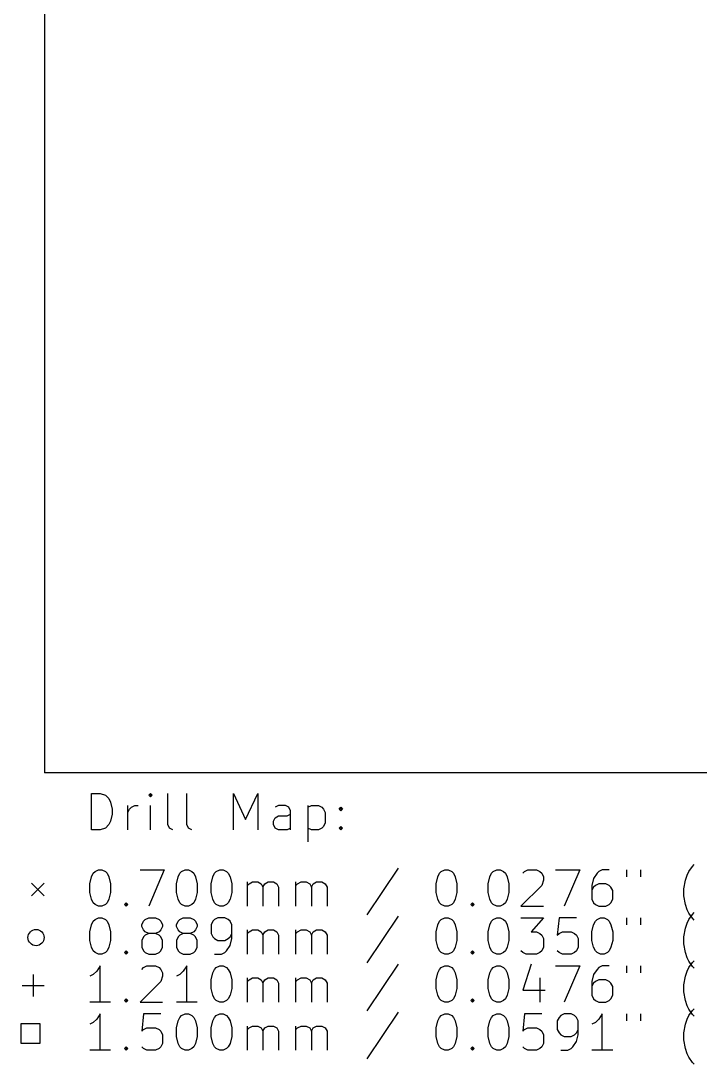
# Model space of a CAD drawing. Header units: millimetres. Extents: x 87 to 238, y -159 to -43.
# Drawn here: x 86.8 to 124.2, y -158.9 to -101.5 of the extents above; entities that cross this region are included whole.
import ezdxf

# ---------------------------------------------------------------- set-up
doc = ezdxf.new("R2010")
doc.units = ezdxf.units.MM
doc.layers.add('BLACK', color=250, linetype='CONTINUOUS')

msp = doc.modelspace()

# ---------------------------------------------------------------- linework, layer by layer
at = {"layer": 'BLACK', "linetype": 'CONTINUOUS'}
for p, q in [((88.10625, -61.9125), (88.10625, -142.875)), ((238.125, -142.875), (88.10625, -142.875)), ((90.689018, -146.014838), (90.689018, -144.014838)), ((90.689018, -144.014838), (91.165208, -144.014838)), ((91.165208, -144.014838), (91.450923, -144.110076)), ((91.450923, -144.110076), (91.641399, -144.300552)), ((91.641399, -144.300552), (91.736637, -144.491028)), ((91.736637, -144.491028), (91.831875, -144.87198)), ((93.927113, -144.014838), (93.831875, -144.110076)), ((93.831875, -144.110076), (93.927113, -144.205314)), ((94.022351, -144.110076), (93.927113, -144.014838)), ((93.927113, -144.014838), (93.927113, -144.205314)), ((93.927113, -144.205314), (94.022351, -144.110076)), ((94.879494, -145.729123), (94.879494, -144.014838)), ((95.927113, -145.729123), (95.927113, -144.014838)), ((98.498542, -146.014838), (98.498542, -144.014838)), ((98.498542, -144.014838), (99.165209, -145.443409)), ((99.165209, -145.443409), (99.831875, -144.014838)), ((99.831875, -144.014838), (99.831875, -146.014838)), ((91.831875, -144.87198), (91.831875, -145.157695)), ((92.689018, -146.014838), (92.689018, -144.681504)), ((92.689018, -145.062457), (92.784256, -144.87198)), ((92.784256, -144.87198), (92.879494, -144.776742)), ((92.879494, -144.776742), (93.06997, -144.681504)), ((93.06997, -144.681504), (93.260447, -144.681504)), ((93.927113, -146.014838), (93.927113, -144.681504)), ((100.974732, -144.681504), (100.784256, -144.776742)), ((101.355685, -144.681504), (100.974732, -144.681504)), ((101.546161, -144.776742), (101.355685, -144.681504)), ((101.641399, -144.967219), (101.546161, -144.776742)), ((101.641399, -146.014838), (101.641399, -144.967219)), ((102.59378, -144.681504), (102.59378, -146.681504)), ((102.59378, -144.776742), (102.784256, -144.681504)), ((102.784256, -144.681504), (103.165209, -144.681504)), ((103.165209, -144.681504), (103.355685, -144.776742)), ((103.355685, -144.776742), (103.450923, -144.87198)), ((103.450923, -144.87198), (103.546161, -145.062457)), ((103.546161, -145.062457), (103.546161, -145.633885)), ((104.308066, -144.87198), (104.403304, -144.776742)), ((104.403304, -144.967219), (104.308066, -144.87198)), ((104.403304, -144.776742), (104.498542, -144.87198)), ((104.403304, -144.776742), (104.403304, -144.967219)), ((104.498542, -144.87198), (104.403304, -144.967219)), ((91.736637, -145.538647), (91.641399, -145.729123)), ((91.831875, -145.157695), (91.736637, -145.538647)), ((100.689018, -145.538647), (100.784256, -145.348171)), ((100.689018, -145.729123), (100.689018, -145.538647)), ((100.784256, -145.348171), (100.974732, -145.252933)), ((100.974732, -145.252933), (101.450923, -145.252933)), ((101.450923, -145.252933), (101.641399, -145.157695)), ((103.546161, -145.633885), (103.450923, -145.824361)), ((91.165208, -146.014838), (90.689018, -146.014838)), ((91.450923, -145.9196), (91.165208, -146.014838)), ((91.641399, -145.729123), (91.450923, -145.9196)), ((94.974732, -145.9196), (94.879494, -145.729123)), ((95.165208, -146.014838), (94.974732, -145.9196)), ((96.022351, -145.9196), (95.927113, -145.729123)), ((96.212827, -146.014838), (96.022351, -145.9196)), ((100.784256, -145.9196), (100.689018, -145.729123)), ((100.974732, -146.014838), (100.784256, -145.9196)), ((101.450923, -146.014838), (100.974732, -146.014838)), ((101.641399, -145.9196), (101.450923, -146.014838)), ((102.784256, -146.014838), (102.59378, -145.9196)), ((103.165209, -146.014838), (102.784256, -146.014838)), ((103.355685, -145.9196), (103.165209, -146.014838)), ((103.450923, -145.824361), (103.355685, -145.9196)), ((104.308066, -145.9196), (104.403304, -145.824361)), ((104.403304, -146.014838), (104.308066, -145.9196)), ((104.403304, -145.824361), (104.498542, -145.9196)), ((104.403304, -145.824361), (104.403304, -146.014838)), ((104.498542, -145.9196), (104.403304, -146.014838)), ((123.73664, -148.024361), (123.831879, -147.929123)), ((90.689018, -148.59579), (90.784256, -148.405314)), ((90.784256, -148.405314), (90.879494, -148.310076)), ((90.879494, -148.310076), (91.06997, -148.214838)), ((91.06997, -148.214838), (91.260447, -148.214838)), ((91.260447, -148.214838), (91.450923, -148.310076)), ((91.450923, -148.310076), (91.546161, -148.405314)), ((91.546161, -148.405314), (91.641399, -148.59579)), ((93.355685, -148.214838), (94.689018, -148.214838)), ((94.689018, -148.214838), (93.831875, -150.214838)), ((95.450923, -148.59579), (95.546161, -148.405314)), ((95.546161, -148.405314), (95.641399, -148.310076)), ((95.641399, -148.310076), (95.831875, -148.214838)), ((95.831875, -148.214838), (96.022352, -148.214838)), ((96.022352, -148.214838), (96.212828, -148.310076)), ((96.212828, -148.310076), (96.308066, -148.405314)), ((96.308066, -148.405314), (96.403304, -148.59579)), ((97.355685, -148.59579), (97.450923, -148.405314)), ((97.450923, -148.405314), (97.546161, -148.310076)), ((97.546161, -148.310076), (97.736637, -148.214838)), ((97.736637, -148.214838), (97.927114, -148.214838)), ((97.927114, -148.214838), (98.11759, -148.310076)), ((98.11759, -148.310076), (98.212828, -148.405314)), ((98.212828, -148.405314), (98.308066, -148.59579)), ((107.546162, -148.1196), (105.831877, -150.691028)), ((109.736639, -148.59579), (109.831877, -148.405314)), ((109.831877, -148.405314), (109.927115, -148.310076)), ((109.927115, -148.310076), (110.117591, -148.214838)), ((110.117591, -148.214838), (110.308068, -148.214838)), ((110.308068, -148.214838), (110.498544, -148.310076)), ((110.498544, -148.310076), (110.593782, -148.405314)), ((110.593782, -148.405314), (110.68902, -148.59579)), ((112.593782, -148.59579), (112.68902, -148.405314)), ((112.68902, -148.405314), (112.784258, -148.310076)), ((112.784258, -148.310076), (112.974734, -148.214838)), ((112.974734, -148.214838), (113.165211, -148.214838)), ((113.165211, -148.214838), (113.355687, -148.310076)), ((113.355687, -148.310076), (113.450925, -148.405314)), ((113.450925, -148.405314), (113.546163, -148.59579)), ((114.403306, -148.405314), (114.498544, -148.310076)), ((114.498544, -148.310076), (114.68902, -148.214838)), ((114.68902, -148.214838), (115.165211, -148.214838)), ((115.165211, -148.214838), (115.355687, -148.310076)), ((115.355687, -148.310076), (115.450925, -148.405314)), ((115.450925, -148.405314), (115.546163, -148.59579)), ((116.21283, -148.214838), (117.546163, -148.214838)), ((117.546163, -148.214838), (116.68902, -150.214838)), ((118.498544, -148.405314), (118.308068, -148.691028)), ((118.593782, -148.310076), (118.498544, -148.405314)), ((118.784258, -148.214838), (118.593782, -148.310076)), ((119.165211, -148.214838), (118.784258, -148.214838)), ((120.117592, -148.214838), (120.117592, -148.59579)), ((120.879497, -148.214838), (120.879497, -148.59579)), ((123.355688, -148.786266), (123.450926, -148.500552)), ((123.450926, -148.500552), (123.546164, -148.310076)), ((123.546164, -148.310076), (123.73664, -148.024361)), ((87.38125, -148.95), (88.08125, -149.65)), ((88.08125, -148.95), (87.38125, -149.65)), ((90.59378, -148.976742), (90.689018, -148.59579)), ((90.59378, -149.452933), (90.59378, -148.976742)), ((91.641399, -148.59579), (91.736637, -148.976742)), ((91.736637, -148.976742), (91.736637, -149.452933)), ((95.355685, -148.976742), (95.450923, -148.59579)), ((95.355685, -149.452933), (95.355685, -148.976742)), ((96.403304, -148.59579), (96.498542, -148.976742)), ((96.498542, -148.976742), (96.498542, -149.452933)), ((97.260447, -148.976742), (97.355685, -148.59579)), ((97.260447, -149.452933), (97.260447, -148.976742)), ((98.308066, -148.59579), (98.403304, -148.976742)), ((98.403304, -148.976742), (98.403304, -149.452933)), ((99.260447, -150.214838), (99.260447, -148.881504)), ((99.260447, -149.07198), (99.355685, -148.976742)), ((99.355685, -148.976742), (99.546161, -148.881504)), ((99.546161, -148.881504), (99.831876, -148.881504)), ((99.831876, -148.881504), (100.022352, -148.976742)), ((100.022352, -148.976742), (100.11759, -149.167219)), ((100.11759, -149.167219), (100.212828, -148.976742)), ((100.212828, -148.976742), (100.403304, -148.881504)), ((100.403304, -148.881504), (100.689018, -148.881504)), ((100.689018, -148.881504), (100.879495, -148.976742)), ((100.879495, -148.976742), (100.974733, -149.167219)), ((101.927114, -150.214838), (101.927114, -148.881504)), ((101.927114, -149.07198), (102.022352, -148.976742)), ((102.022352, -148.976742), (102.212828, -148.881504)), ((102.212828, -148.881504), (102.498543, -148.881504)), ((102.498543, -148.881504), (102.689019, -148.976742)), ((102.689019, -148.976742), (102.784257, -149.167219)), ((102.784257, -149.167219), (102.879495, -148.976742)), ((102.879495, -148.976742), (103.069971, -148.881504)), ((103.069971, -148.881504), (103.355685, -148.881504)), ((103.355685, -148.881504), (103.546162, -148.976742)), ((103.546162, -148.976742), (103.6414, -149.167219)), ((109.641401, -148.976742), (109.736639, -148.59579)), ((109.641401, -149.452933), (109.641401, -148.976742)), ((110.68902, -148.59579), (110.784258, -148.976742)), ((110.784258, -148.976742), (110.784258, -149.452933)), ((112.498544, -148.976742), (112.593782, -148.59579)), ((112.498544, -149.452933), (112.498544, -148.976742)), ((113.546163, -148.59579), (113.641401, -148.976742)), ((113.641401, -148.976742), (113.641401, -149.452933)), ((115.450925, -149.07198), (114.308068, -150.214838)), ((115.546163, -148.786266), (115.450925, -149.07198)), ((115.546163, -148.59579), (115.546163, -148.786266)), ((118.308068, -148.691028), (118.21283, -149.07198)), ((118.21283, -149.07198), (118.21283, -149.833885)), ((118.403306, -149.07198), (118.308068, -149.167219)), ((118.593782, -148.976742), (118.403306, -149.07198)), ((118.974735, -148.976742), (118.593782, -148.976742)), ((119.165211, -149.07198), (118.974735, -148.976742)), ((119.260449, -149.167219), (119.165211, -149.07198)), ((123.26045, -149.262457), (123.355688, -148.786266)), ((90.689018, -149.833885), (90.59378, -149.452933)), ((91.736637, -149.452933), (91.641399, -149.833885)), ((95.450923, -149.833885), (95.355685, -149.452933)), ((96.498542, -149.452933), (96.403304, -149.833885)), ((97.355685, -149.833885), (97.260447, -149.452933)), ((98.403304, -149.452933), (98.308066, -149.833885)), ((100.11759, -149.167219), (100.11759, -150.214838)), ((100.974733, -149.167219), (100.974733, -150.214838)), ((102.784257, -149.167219), (102.784257, -150.214838)), ((103.6414, -149.167219), (103.6414, -150.214838)), ((109.736639, -149.833885), (109.641401, -149.452933)), ((110.784258, -149.452933), (110.68902, -149.833885)), ((112.593782, -149.833885), (112.498544, -149.452933)), ((113.641401, -149.452933), (113.546163, -149.833885)), ((118.308068, -149.167219), (118.21283, -149.357695)), ((119.355687, -149.357695), (119.260449, -149.167219)), ((119.355687, -149.833885), (119.355687, -149.357695)), ((123.26045, -149.643409), (123.26045, -149.262457)), ((123.355688, -150.1196), (123.26045, -149.643409)), ((90.784256, -150.024361), (90.689018, -149.833885)), ((90.879494, -150.1196), (90.784256, -150.024361)), ((91.06997, -150.214838), (90.879494, -150.1196)), ((91.260447, -150.214838), (91.06997, -150.214838)), ((91.450923, -150.1196), (91.260447, -150.214838)), ((91.546161, -150.024361), (91.450923, -150.1196)), ((91.641399, -149.833885), (91.546161, -150.024361)), ((92.498542, -150.1196), (92.59378, -150.024361)), ((92.59378, -150.214838), (92.498542, -150.1196)), ((92.59378, -150.024361), (92.689018, -150.1196)), ((92.59378, -150.024361), (92.59378, -150.214838)), ((92.689018, -150.1196), (92.59378, -150.214838)), ((95.546161, -150.024361), (95.450923, -149.833885)), ((95.641399, -150.1196), (95.546161, -150.024361)), ((95.831875, -150.214838), (95.641399, -150.1196)), ((96.022352, -150.214838), (95.831875, -150.214838)), ((96.212828, -150.1196), (96.022352, -150.214838)), ((96.308066, -150.024361), (96.212828, -150.1196)), ((96.403304, -149.833885), (96.308066, -150.024361)), ((97.450923, -150.024361), (97.355685, -149.833885)), ((97.546161, -150.1196), (97.450923, -150.024361)), ((97.736637, -150.214838), (97.546161, -150.1196)), ((97.927114, -150.214838), (97.736637, -150.214838)), ((98.11759, -150.1196), (97.927114, -150.214838)), ((98.212828, -150.024361), (98.11759, -150.1196)), ((98.308066, -149.833885), (98.212828, -150.024361)), ((109.831877, -150.024361), (109.736639, -149.833885)), ((109.927115, -150.1196), (109.831877, -150.024361)), ((110.117591, -150.214838), (109.927115, -150.1196)), ((110.308068, -150.214838), (110.117591, -150.214838)), ((110.498544, -150.1196), (110.308068, -150.214838)), ((110.593782, -150.024361), (110.498544, -150.1196)), ((110.68902, -149.833885), (110.593782, -150.024361)), ((111.546163, -150.1196), (111.641401, -150.024361)), ((111.641401, -150.214838), (111.546163, -150.1196)), ((111.641401, -150.024361), (111.736639, -150.1196)), ((111.641401, -150.024361), (111.641401, -150.214838)), ((111.736639, -150.1196), (111.641401, -150.214838)), ((112.68902, -150.024361), (112.593782, -149.833885)), ((112.784258, -150.1196), (112.68902, -150.024361)), ((112.974734, -150.214838), (112.784258, -150.1196)), ((113.165211, -150.214838), (112.974734, -150.214838)), ((113.355687, -150.1196), (113.165211, -150.214838)), ((113.450925, -150.024361), (113.355687, -150.1196)), ((113.546163, -149.833885), (113.450925, -150.024361)), ((114.308068, -150.214838), (115.546163, -150.214838)), ((118.21283, -149.833885), (118.308068, -150.024361)), ((118.308068, -150.024361), (118.403306, -150.1196)), ((118.403306, -150.1196), (118.593782, -150.214838)), ((118.593782, -150.214838), (118.974735, -150.214838)), ((118.974735, -150.214838), (119.165211, -150.1196)), ((119.165211, -150.1196), (119.260449, -150.024361)), ((119.260449, -150.024361), (119.355687, -149.833885)), ((123.450926, -150.405314), (123.355688, -150.1196)), ((107.546162, -150.7596), (105.831877, -153.331028)), ((123.546164, -150.59579), (123.450926, -150.405314)), ((123.73664, -150.881504), (123.546164, -150.59579)), ((123.546164, -150.950076), (123.73664, -150.664361)), ((123.73664, -150.664361), (123.831879, -150.569123)), ((90.59378, -151.616742), (90.689018, -151.23579)), ((90.689018, -151.23579), (90.784256, -151.045314)), ((90.784256, -151.045314), (90.879494, -150.950076)), ((90.879494, -150.950076), (91.06997, -150.854838)), ((91.06997, -150.854838), (91.260447, -150.854838)), ((91.260447, -150.854838), (91.450923, -150.950076)), ((91.450923, -150.950076), (91.546161, -151.045314)), ((91.546161, -151.045314), (91.641399, -151.23579)), ((91.641399, -151.23579), (91.736637, -151.616742)), ((93.450923, -151.23579), (93.546161, -151.045314)), ((93.450923, -151.331028), (93.450923, -151.23579)), ((93.546161, -151.521504), (93.450923, -151.331028)), ((93.546161, -151.045314), (93.641399, -150.950076)), ((93.641399, -150.950076), (93.831875, -150.854838)), ((93.831875, -150.854838), (94.212828, -150.854838)), ((94.212828, -150.854838), (94.403304, -150.950076)), ((94.403304, -150.950076), (94.498542, -151.045314)), ((94.498542, -151.045314), (94.59378, -151.23579)), ((94.59378, -151.331028), (94.498542, -151.521504)), ((94.59378, -151.23579), (94.59378, -151.331028)), ((95.355685, -151.23579), (95.450923, -151.045314)), ((95.355685, -151.331028), (95.355685, -151.23579)), ((95.450923, -151.521504), (95.355685, -151.331028)), ((95.450923, -151.045314), (95.546161, -150.950076)), ((95.546161, -150.950076), (95.736637, -150.854838)), ((95.736637, -150.854838), (96.11759, -150.854838)), ((96.11759, -150.854838), (96.308066, -150.950076)), ((96.308066, -150.950076), (96.403304, -151.045314)), ((96.403304, -151.045314), (96.498542, -151.23579)), ((96.498542, -151.331028), (96.403304, -151.521504)), ((96.498542, -151.23579), (96.498542, -151.331028)), ((97.355685, -151.045314), (97.260447, -151.23579)), ((97.260447, -151.23579), (97.260447, -151.71198)), ((97.450923, -150.950076), (97.355685, -151.045314)), ((97.641399, -150.854838), (97.450923, -150.950076)), ((98.022352, -150.854838), (97.641399, -150.854838)), ((98.212828, -150.950076), (98.022352, -150.854838)), ((98.308066, -151.045314), (98.212828, -150.950076)), ((98.403304, -151.23579), (98.308066, -151.045314)), ((98.403304, -151.997695), (98.403304, -151.23579)), ((109.641401, -151.616742), (109.736639, -151.23579)), ((109.736639, -151.23579), (109.831877, -151.045314)), ((109.831877, -151.045314), (109.927115, -150.950076)), ((109.927115, -150.950076), (110.117591, -150.854838)), ((110.117591, -150.854838), (110.308068, -150.854838)), ((110.308068, -150.854838), (110.498544, -150.950076)), ((110.498544, -150.950076), (110.593782, -151.045314)), ((110.593782, -151.045314), (110.68902, -151.23579)), ((110.68902, -151.23579), (110.784258, -151.616742)), ((112.498544, -151.616742), (112.593782, -151.23579)), ((112.593782, -151.23579), (112.68902, -151.045314)), ((112.68902, -151.045314), (112.784258, -150.950076)), ((112.784258, -150.950076), (112.974734, -150.854838)), ((112.974734, -150.854838), (113.165211, -150.854838)), ((113.165211, -150.854838), (113.355687, -150.950076)), ((113.355687, -150.950076), (113.450925, -151.045314)), ((113.450925, -151.045314), (113.546163, -151.23579)), ((113.546163, -151.23579), (113.641401, -151.616742)), ((114.308068, -150.854838), (115.546163, -150.854838)), ((115.546163, -150.854838), (114.879496, -151.616742)), ((116.403306, -150.854838), (116.308068, -151.807219)), ((117.355687, -150.854838), (116.403306, -150.854838)), ((118.21283, -151.616742), (118.308068, -151.23579)), ((118.308068, -151.23579), (118.403306, -151.045314)), ((118.403306, -151.045314), (118.498544, -150.950076)), ((118.498544, -150.950076), (118.68902, -150.854838)), ((118.68902, -150.854838), (118.879497, -150.854838)), ((118.879497, -150.854838), (119.069973, -150.950076)), ((119.069973, -150.950076), (119.165211, -151.045314)), ((119.165211, -151.045314), (119.260449, -151.23579)), ((119.260449, -151.23579), (119.355687, -151.616742)), ((120.117592, -150.854838), (120.117592, -151.23579)), ((120.879497, -150.854838), (120.879497, -151.23579)), ((123.355688, -151.426266), (123.450926, -151.140552)), ((123.450926, -151.140552), (123.546164, -150.950076)), ((123.831879, -150.976742), (123.73664, -150.881504)), ((90.59378, -152.092933), (90.59378, -151.616742)), ((91.736637, -151.616742), (91.736637, -152.092933)), ((93.546161, -151.902457), (93.450923, -152.092933)), ((93.641399, -151.616742), (93.546161, -151.521504)), ((93.641399, -151.807219), (93.546161, -151.902457)), ((93.831875, -151.71198), (93.641399, -151.616742)), ((93.831875, -151.71198), (93.641399, -151.807219)), ((94.212828, -151.71198), (93.831875, -151.71198)), ((94.403304, -151.616742), (94.212828, -151.71198)), ((94.403304, -151.807219), (94.212828, -151.71198)), ((94.498542, -151.521504), (94.403304, -151.616742)), ((94.498542, -151.902457), (94.403304, -151.807219)), ((94.59378, -152.092933), (94.498542, -151.902457)), ((95.450923, -151.902457), (95.355685, -152.092933)), ((95.546161, -151.616742), (95.450923, -151.521504)), ((95.546161, -151.807219), (95.450923, -151.902457)), ((95.736637, -151.71198), (95.546161, -151.616742)), ((95.736637, -151.71198), (95.546161, -151.807219)), ((96.11759, -151.71198), (95.736637, -151.71198)), ((96.308066, -151.616742), (96.11759, -151.71198)), ((96.308066, -151.807219), (96.11759, -151.71198)), ((96.403304, -151.521504), (96.308066, -151.616742)), ((96.403304, -151.902457), (96.308066, -151.807219)), ((96.498542, -152.092933), (96.403304, -151.902457)), ((97.260447, -151.71198), (97.355685, -151.902457)), ((97.355685, -151.902457), (97.450923, -151.997695)), ((98.212828, -151.997695), (98.308066, -151.902457)), ((98.308066, -151.902457), (98.403304, -151.71198)), ((99.260447, -152.854838), (99.260447, -151.521504)), ((99.260447, -151.71198), (99.355685, -151.616742)), ((99.355685, -151.616742), (99.546161, -151.521504)), ((99.546161, -151.521504), (99.831876, -151.521504)), ((99.831876, -151.521504), (100.022352, -151.616742)), ((100.022352, -151.616742), (100.11759, -151.807219)), ((100.11759, -151.807219), (100.212828, -151.616742)), ((100.11759, -151.807219), (100.11759, -152.854838)), ((100.212828, -151.616742), (100.403304, -151.521504)), ((100.403304, -151.521504), (100.689018, -151.521504)), ((100.689018, -151.521504), (100.879495, -151.616742)), ((100.879495, -151.616742), (100.974733, -151.807219)), ((100.974733, -151.807219), (100.974733, -152.854838)), ((101.927114, -152.854838), (101.927114, -151.521504)), ((101.927114, -151.71198), (102.022352, -151.616742)), ((102.022352, -151.616742), (102.212828, -151.521504)), ((102.212828, -151.521504), (102.498543, -151.521504)), ((102.498543, -151.521504), (102.689019, -151.616742)), ((102.689019, -151.616742), (102.784257, -151.807219)), ((102.784257, -151.807219), (102.879495, -151.616742)), ((102.784257, -151.807219), (102.784257, -152.854838)), ((102.879495, -151.616742), (103.069971, -151.521504)), ((103.069971, -151.521504), (103.355685, -151.521504)), ((103.355685, -151.521504), (103.546162, -151.616742)), ((103.546162, -151.616742), (103.6414, -151.807219)), ((103.6414, -151.807219), (103.6414, -152.854838)), ((109.641401, -152.092933), (109.641401, -151.616742)), ((110.784258, -151.616742), (110.784258, -152.092933)), ((112.498544, -152.092933), (112.498544, -151.616742)), ((113.641401, -151.616742), (113.641401, -152.092933)), ((114.879496, -151.616742), (115.165211, -151.616742)), ((115.165211, -151.616742), (115.355687, -151.71198)), ((115.355687, -151.71198), (115.450925, -151.807219)), ((115.450925, -151.807219), (115.546163, -151.997695)), ((116.308068, -151.807219), (116.403306, -151.71198)), ((116.403306, -151.71198), (116.593782, -151.616742)), ((116.593782, -151.616742), (117.069973, -151.616742)), ((117.069973, -151.616742), (117.260449, -151.71198)), ((117.260449, -151.71198), (117.355687, -151.807219)), ((117.355687, -151.807219), (117.450925, -151.997695)), ((118.21283, -152.092933), (118.21283, -151.616742)), ((119.355687, -151.616742), (119.355687, -152.092933)), ((123.26045, -151.902457), (123.355688, -151.426266)), ((123.26045, -152.283409), (123.26045, -151.902457)), ((90.689018, -152.473885), (90.59378, -152.092933)), ((90.784256, -152.664361), (90.689018, -152.473885)), ((91.641399, -152.473885), (91.546161, -152.664361)), ((91.736637, -152.092933), (91.641399, -152.473885)), ((93.450923, -152.092933), (93.450923, -152.473885)), ((93.450923, -152.473885), (93.546161, -152.664361)), ((94.498542, -152.664361), (94.59378, -152.473885)), ((94.59378, -152.473885), (94.59378, -152.092933)), ((95.355685, -152.092933), (95.355685, -152.473885)), ((95.355685, -152.473885), (95.450923, -152.664361)), ((96.403304, -152.664361), (96.498542, -152.473885)), ((96.498542, -152.473885), (96.498542, -152.092933)), ((97.450923, -151.997695), (97.641399, -152.092933)), ((97.641399, -152.092933), (98.022352, -152.092933)), ((98.022352, -152.092933), (98.212828, -151.997695)), ((98.11759, -152.664361), (98.308066, -152.378647)), ((98.308066, -152.378647), (98.403304, -151.997695)), ((109.736639, -152.473885), (109.641401, -152.092933)), ((109.831877, -152.664361), (109.736639, -152.473885)), ((110.68902, -152.473885), (110.593782, -152.664361)), ((110.784258, -152.092933), (110.68902, -152.473885)), ((112.593782, -152.473885), (112.498544, -152.092933)), ((112.68902, -152.664361), (112.593782, -152.473885)), ((113.546163, -152.473885), (113.450925, -152.664361)), ((113.641401, -152.092933), (113.546163, -152.473885)), ((115.546163, -152.473885), (115.450925, -152.664361)), ((115.546163, -151.997695), (115.546163, -152.473885)), ((117.450925, -152.473885), (117.355687, -152.664361)), ((117.450925, -151.997695), (117.450925, -152.473885)), ((118.308068, -152.473885), (118.21283, -152.092933)), ((118.403306, -152.664361), (118.308068, -152.473885)), ((119.260449, -152.473885), (119.165211, -152.664361)), ((119.355687, -152.092933), (119.260449, -152.473885)), ((123.355688, -152.7596), (123.26045, -152.283409)), ((90.879494, -152.7596), (90.784256, -152.664361)), ((91.06997, -152.854838), (90.879494, -152.7596)), ((91.260447, -152.854838), (91.06997, -152.854838)), ((91.450923, -152.7596), (91.260447, -152.854838)), ((91.546161, -152.664361), (91.450923, -152.7596)), ((92.498542, -152.7596), (92.59378, -152.664361)), ((92.59378, -152.854838), (92.498542, -152.7596)), ((92.59378, -152.664361), (92.689018, -152.7596)), ((92.59378, -152.664361), (92.59378, -152.854838)), ((92.689018, -152.7596), (92.59378, -152.854838)), ((93.546161, -152.664361), (93.641399, -152.7596)), ((93.641399, -152.7596), (93.831875, -152.854838)), ((93.831875, -152.854838), (94.212828, -152.854838)), ((94.212828, -152.854838), (94.403304, -152.7596)), ((94.403304, -152.7596), (94.498542, -152.664361)), ((95.450923, -152.664361), (95.546161, -152.7596)), ((95.546161, -152.7596), (95.736637, -152.854838)), ((95.736637, -152.854838), (96.11759, -152.854838)), ((96.11759, -152.854838), (96.308066, -152.7596)), ((96.308066, -152.7596), (96.403304, -152.664361)), ((97.450923, -152.854838), (97.831875, -152.854838)), ((97.831875, -152.854838), (98.022352, -152.7596)), ((98.022352, -152.7596), (98.11759, -152.664361)), ((109.927115, -152.7596), (109.831877, -152.664361)), ((110.117591, -152.854838), (109.927115, -152.7596)), ((110.308068, -152.854838), (110.117591, -152.854838)), ((110.498544, -152.7596), (110.308068, -152.854838)), ((110.593782, -152.664361), (110.498544, -152.7596)), ((111.546163, -152.7596), (111.641401, -152.664361)), ((111.641401, -152.854838), (111.546163, -152.7596)), ((111.641401, -152.664361), (111.736639, -152.7596)), ((111.641401, -152.664361), (111.641401, -152.854838)), ((111.736639, -152.7596), (111.641401, -152.854838)), ((112.784258, -152.7596), (112.68902, -152.664361)), ((112.974734, -152.854838), (112.784258, -152.7596)), ((113.165211, -152.854838), (112.974734, -152.854838)), ((113.355687, -152.7596), (113.165211, -152.854838)), ((113.450925, -152.664361), (113.355687, -152.7596)), ((114.403306, -152.7596), (114.308068, -152.664361)), ((114.593782, -152.854838), (114.403306, -152.7596)), ((115.165211, -152.854838), (114.593782, -152.854838)), ((115.355687, -152.7596), (115.165211, -152.854838)), ((115.450925, -152.664361), (115.355687, -152.7596)), ((116.403306, -152.7596), (116.308068, -152.664361)), ((116.593782, -152.854838), (116.403306, -152.7596)), ((117.069973, -152.854838), (116.593782, -152.854838)), ((117.260449, -152.7596), (117.069973, -152.854838)), ((117.355687, -152.664361), (117.260449, -152.7596)), ((118.498544, -152.7596), (118.403306, -152.664361)), ((118.68902, -152.854838), (118.498544, -152.7596)), ((118.879497, -152.854838), (118.68902, -152.854838)), ((119.069973, -152.7596), (118.879497, -152.854838)), ((119.165211, -152.664361), (119.069973, -152.7596)), ((123.450926, -153.045314), (123.355688, -152.7596)), ((123.546164, -153.23579), (123.450926, -153.045314)), ((91.165208, -153.494838), (90.974732, -153.780552)), ((91.165208, -155.494838), (91.165208, -153.494838)), ((93.450923, -153.685314), (93.546161, -153.590076)), ((93.546161, -153.590076), (93.736637, -153.494838)), ((93.736637, -153.494838), (94.212828, -153.494838)), ((94.212828, -153.494838), (94.403304, -153.590076)), ((94.403304, -153.590076), (94.498542, -153.685314)), ((94.498542, -153.685314), (94.59378, -153.87579)), ((95.927113, -153.494838), (95.736637, -153.780552)), ((95.927113, -155.494838), (95.927113, -153.494838)), ((97.355685, -153.87579), (97.450923, -153.685314)), ((97.450923, -153.685314), (97.546161, -153.590076)), ((97.546161, -153.590076), (97.736637, -153.494838)), ((97.736637, -153.494838), (97.927114, -153.494838)), ((97.927114, -153.494838), (98.11759, -153.590076)), ((98.11759, -153.590076), (98.212828, -153.685314)), ((98.212828, -153.685314), (98.308066, -153.87579)), ((107.546162, -153.3996), (105.831877, -155.971028)), ((109.736639, -153.87579), (109.831877, -153.685314)), ((109.831877, -153.685314), (109.927115, -153.590076)), ((109.927115, -153.590076), (110.117591, -153.494838)), ((110.117591, -153.494838), (110.308068, -153.494838)), ((110.308068, -153.494838), (110.498544, -153.590076)), ((110.498544, -153.590076), (110.593782, -153.685314)), ((110.593782, -153.685314), (110.68902, -153.87579)), ((112.593782, -153.87579), (112.68902, -153.685314)), ((112.68902, -153.685314), (112.784258, -153.590076)), ((112.784258, -153.590076), (112.974734, -153.494838)), ((112.974734, -153.494838), (113.165211, -153.494838)), ((113.165211, -153.494838), (113.355687, -153.590076)), ((113.355687, -153.590076), (113.450925, -153.685314)), ((113.450925, -153.685314), (113.546163, -153.87579)), ((114.879496, -153.3996), (114.403306, -154.828171)), ((116.21283, -153.494838), (117.546163, -153.494838)), ((117.546163, -153.494838), (116.68902, -155.494838)), ((118.498544, -153.685314), (118.308068, -153.971028)), ((118.593782, -153.590076), (118.498544, -153.685314)), ((118.784258, -153.494838), (118.593782, -153.590076)), ((119.165211, -153.494838), (118.784258, -153.494838)), ((120.117592, -153.494838), (120.117592, -153.87579)), ((120.879497, -153.494838), (120.879497, -153.87579)), ((123.450926, -153.780552), (123.546164, -153.590076)), ((123.73664, -153.521504), (123.546164, -153.23579)), ((123.546164, -153.590076), (123.73664, -153.304361)), ((123.73664, -153.304361), (123.831879, -153.209123)), ((123.831879, -153.616742), (123.73664, -153.521504)), ((87.47625, -153.975), (87.47625, -155.185)), ((90.784256, -153.971028), (90.59378, -154.066266)), ((90.974732, -153.780552), (90.784256, -153.971028)), ((94.59378, -154.066266), (94.498542, -154.35198)), ((94.59378, -153.87579), (94.59378, -154.066266)), ((95.546161, -153.971028), (95.355685, -154.066266)), ((95.736637, -153.780552), (95.546161, -153.971028)), ((97.260447, -154.256742), (97.355685, -153.87579)), ((97.260447, -154.732933), (97.260447, -154.256742)), ((98.308066, -153.87579), (98.403304, -154.256742)), ((98.403304, -154.256742), (98.403304, -154.732933)), ((99.260447, -155.494838), (99.260447, -154.161504)), ((99.260447, -154.35198), (99.355685, -154.256742)), ((99.355685, -154.256742), (99.546161, -154.161504)), ((99.546161, -154.161504), (99.831876, -154.161504)), ((99.831876, -154.161504), (100.022352, -154.256742)), ((100.022352, -154.256742), (100.11759, -154.447219)), ((100.11759, -154.447219), (100.212828, -154.256742)), ((100.212828, -154.256742), (100.403304, -154.161504)), ((100.403304, -154.161504), (100.689018, -154.161504)), ((100.689018, -154.161504), (100.879495, -154.256742)), ((100.879495, -154.256742), (100.974733, -154.447219)), ((101.927114, -155.494838), (101.927114, -154.161504)), ((101.927114, -154.35198), (102.022352, -154.256742)), ((102.022352, -154.256742), (102.212828, -154.161504)), ((102.212828, -154.161504), (102.498543, -154.161504)), ((102.498543, -154.161504), (102.689019, -154.256742)), ((102.689019, -154.256742), (102.784257, -154.447219)), ((102.784257, -154.447219), (102.879495, -154.256742)), ((102.879495, -154.256742), (103.069971, -154.161504)), ((103.069971, -154.161504), (103.355685, -154.161504)), ((103.355685, -154.161504), (103.546162, -154.256742)), ((103.546162, -154.256742), (103.6414, -154.447219)), ((109.641401, -154.256742), (109.736639, -153.87579)), ((109.641401, -154.732933), (109.641401, -154.256742)), ((110.68902, -153.87579), (110.784258, -154.256742)), ((110.784258, -154.256742), (110.784258, -154.732933)), ((112.498544, -154.256742), (112.593782, -153.87579)), ((112.498544, -154.732933), (112.498544, -154.256742)), ((113.546163, -153.87579), (113.641401, -154.256742)), ((113.641401, -154.256742), (113.641401, -154.732933)), ((115.355687, -154.161504), (115.355687, -155.494838)), ((118.308068, -153.971028), (118.21283, -154.35198)), ((118.593782, -154.256742), (118.403306, -154.35198)), ((118.974735, -154.256742), (118.593782, -154.256742)), ((119.165211, -154.35198), (118.974735, -154.256742)), ((123.26045, -154.542457), (123.355688, -154.066266)), ((123.355688, -154.066266), (123.450926, -153.780552)), ((86.87125, -154.58), (88.08125, -154.58)), ((94.498542, -154.35198), (93.355685, -155.494838)), ((97.355685, -155.113885), (97.260447, -154.732933)), ((98.403304, -154.732933), (98.308066, -155.113885)), ((100.11759, -154.447219), (100.11759, -155.494838)), ((100.974733, -154.447219), (100.974733, -155.494838)), ((102.784257, -154.447219), (102.784257, -155.494838)), ((103.6414, -154.447219), (103.6414, -155.494838)), ((109.736639, -155.113885), (109.641401, -154.732933)), ((110.784258, -154.732933), (110.68902, -155.113885)), ((112.593782, -155.113885), (112.498544, -154.732933)), ((113.641401, -154.732933), (113.546163, -155.113885)), ((114.403306, -154.828171), (115.641401, -154.828171)), ((118.21283, -154.35198), (118.21283, -155.113885)), ((118.308068, -154.447219), (118.21283, -154.637695)), ((118.403306, -154.35198), (118.308068, -154.447219)), ((119.260449, -154.447219), (119.165211, -154.35198)), ((119.355687, -154.637695), (119.260449, -154.447219)), ((119.355687, -155.113885), (119.355687, -154.637695)), ((123.26045, -154.923409), (123.26045, -154.542457)), ((92.498542, -155.3996), (92.59378, -155.304361)), ((92.59378, -155.494838), (92.498542, -155.3996)), ((92.59378, -155.304361), (92.689018, -155.3996)), ((92.59378, -155.304361), (92.59378, -155.494838)), ((92.689018, -155.3996), (92.59378, -155.494838)), ((97.450923, -155.304361), (97.355685, -155.113885)), ((97.546161, -155.3996), (97.450923, -155.304361)), ((97.736637, -155.494838), (97.546161, -155.3996)), ((98.11759, -155.3996), (97.927114, -155.494838)), ((98.212828, -155.304361), (98.11759, -155.3996)), ((98.308066, -155.113885), (98.212828, -155.304361)), ((109.831877, -155.304361), (109.736639, -155.113885)), ((109.927115, -155.3996), (109.831877, -155.304361)), ((110.117591, -155.494838), (109.927115, -155.3996)), ((110.498544, -155.3996), (110.308068, -155.494838)), ((110.593782, -155.304361), (110.498544, -155.3996)), ((110.68902, -155.113885), (110.593782, -155.304361)), ((111.546163, -155.3996), (111.641401, -155.304361)), ((111.641401, -155.494838), (111.546163, -155.3996)), ((111.641401, -155.304361), (111.736639, -155.3996)), ((111.641401, -155.304361), (111.641401, -155.494838)), ((111.736639, -155.3996), (111.641401, -155.494838)), ((112.68902, -155.304361), (112.593782, -155.113885)), ((112.784258, -155.3996), (112.68902, -155.304361)), ((112.974734, -155.494838), (112.784258, -155.3996)), ((113.355687, -155.3996), (113.165211, -155.494838)), ((113.450925, -155.304361), (113.355687, -155.3996)), ((113.546163, -155.113885), (113.450925, -155.304361)), ((118.21283, -155.113885), (118.308068, -155.304361)), ((118.308068, -155.304361), (118.403306, -155.3996)), ((118.403306, -155.3996), (118.593782, -155.494838)), ((118.974735, -155.494838), (119.165211, -155.3996)), ((119.165211, -155.3996), (119.260449, -155.304361)), ((119.260449, -155.304361), (119.355687, -155.113885)), ((123.355688, -155.3996), (123.26045, -154.923409)), ((123.450926, -155.685314), (123.355688, -155.3996)), ((91.736637, -155.494838), (90.59378, -155.494838)), ((93.355685, -155.494838), (94.59378, -155.494838)), ((96.498542, -155.494838), (95.355685, -155.494838)), ((97.927114, -155.494838), (97.736637, -155.494838)), ((110.308068, -155.494838), (110.117591, -155.494838)), ((113.165211, -155.494838), (112.974734, -155.494838)), ((118.593782, -155.494838), (118.974735, -155.494838)), ((123.546164, -155.87579), (123.450926, -155.685314)), ((123.73664, -156.161504), (123.546164, -155.87579)), ((123.546164, -156.230076), (123.73664, -155.944361)), ((123.73664, -155.944361), (123.831879, -155.849123)), ((90.974732, -156.420552), (90.784256, -156.611028)), ((91.165208, -156.134838), (90.974732, -156.420552)), ((91.165208, -158.134838), (91.165208, -156.134838)), ((93.546161, -156.134838), (93.450923, -157.087219)), ((94.498542, -156.134838), (93.546161, -156.134838)), ((95.355685, -156.896742), (95.450923, -156.51579)), ((95.450923, -156.51579), (95.546161, -156.325314)), ((95.546161, -156.325314), (95.641399, -156.230076)), ((95.641399, -156.230076), (95.831875, -156.134838)), ((95.831875, -156.134838), (96.022352, -156.134838)), ((96.022352, -156.134838), (96.212828, -156.230076)), ((96.212828, -156.230076), (96.308066, -156.325314)), ((96.308066, -156.325314), (96.403304, -156.51579)), ((96.403304, -156.51579), (96.498542, -156.896742)), ((97.260447, -156.896742), (97.355685, -156.51579)), ((97.355685, -156.51579), (97.450923, -156.325314)), ((97.450923, -156.325314), (97.546161, -156.230076)), ((97.546161, -156.230076), (97.736637, -156.134838)), ((97.736637, -156.134838), (97.927114, -156.134838)), ((97.927114, -156.134838), (98.11759, -156.230076)), ((98.11759, -156.230076), (98.212828, -156.325314)), ((98.212828, -156.325314), (98.308066, -156.51579)), ((98.308066, -156.51579), (98.403304, -156.896742)), ((107.546162, -156.0396), (105.831877, -158.611028)), ((109.641401, -156.896742), (109.736639, -156.51579)), ((109.736639, -156.51579), (109.831877, -156.325314)), ((109.831877, -156.325314), (109.927115, -156.230076)), ((109.927115, -156.230076), (110.117591, -156.134838)), ((110.117591, -156.134838), (110.308068, -156.134838)), ((110.308068, -156.134838), (110.498544, -156.230076)), ((110.498544, -156.230076), (110.593782, -156.325314)), ((110.593782, -156.325314), (110.68902, -156.51579)), ((110.68902, -156.51579), (110.784258, -156.896742)), ((112.498544, -156.896742), (112.593782, -156.51579)), ((112.593782, -156.51579), (112.68902, -156.325314)), ((112.68902, -156.325314), (112.784258, -156.230076)), ((112.784258, -156.230076), (112.974734, -156.134838)), ((112.974734, -156.134838), (113.165211, -156.134838)), ((113.165211, -156.134838), (113.355687, -156.230076)), ((113.355687, -156.230076), (113.450925, -156.325314)), ((113.450925, -156.325314), (113.546163, -156.51579)), ((113.546163, -156.51579), (113.641401, -156.896742)), ((114.498544, -156.134838), (114.403306, -157.087219)), ((115.450925, -156.134838), (114.498544, -156.134838)), ((116.403306, -156.325314), (116.308068, -156.51579)), ((116.308068, -156.51579), (116.308068, -156.99198)), ((116.498544, -156.230076), (116.403306, -156.325314)), ((116.68902, -156.134838), (116.498544, -156.230076)), ((117.069973, -156.134838), (116.68902, -156.134838)), ((117.260449, -156.230076), (117.069973, -156.134838)), ((117.355687, -156.325314), (117.260449, -156.230076)), ((117.450925, -156.51579), (117.355687, -156.325314)), ((117.450925, -157.277695), (117.450925, -156.51579)), ((118.593782, -156.420552), (118.403306, -156.611028)), ((118.784258, -156.134838), (118.593782, -156.420552)), ((118.784258, -158.134838), (118.784258, -156.134838)), ((120.117592, -156.134838), (120.117592, -156.51579)), ((120.879497, -156.134838), (120.879497, -156.51579)), ((123.355688, -156.706266), (123.450926, -156.420552)), ((123.450926, -156.420552), (123.546164, -156.230076)), ((123.831879, -156.256742), (123.73664, -156.161504)), ((87.861585, -156.689665), (86.800915, -156.689665)), ((86.800915, -156.689665), (86.800915, -157.750335)), ((87.861585, -157.750335), (87.861585, -156.689665)), ((90.784256, -156.611028), (90.59378, -156.706266)), ((93.450923, -157.087219), (93.546161, -156.99198)), ((93.546161, -156.99198), (93.736637, -156.896742)), ((93.736637, -156.896742), (94.212828, -156.896742)), ((94.212828, -156.896742), (94.403304, -156.99198)), ((94.403304, -156.99198), (94.498542, -157.087219)), ((94.498542, -157.087219), (94.59378, -157.277695)), ((95.355685, -157.372933), (95.355685, -156.896742)), ((96.498542, -156.896742), (96.498542, -157.372933)), ((97.260447, -157.372933), (97.260447, -156.896742)), ((98.403304, -156.896742), (98.403304, -157.372933)), ((99.260447, -158.134838), (99.260447, -156.801504)), ((99.260447, -156.99198), (99.355685, -156.896742)), ((99.355685, -156.896742), (99.546161, -156.801504)), ((99.546161, -156.801504), (99.831876, -156.801504)), ((99.831876, -156.801504), (100.022352, -156.896742)), ((100.022352, -156.896742), (100.11759, -157.087219)), ((100.11759, -157.087219), (100.212828, -156.896742)), ((100.11759, -157.087219), (100.11759, -158.134838)), ((100.212828, -156.896742), (100.403304, -156.801504)), ((100.403304, -156.801504), (100.689018, -156.801504)), ((100.689018, -156.801504), (100.879495, -156.896742)), ((100.879495, -156.896742), (100.974733, -157.087219)), ((100.974733, -157.087219), (100.974733, -158.134838)), ((101.927114, -158.134838), (101.927114, -156.801504)), ((101.927114, -156.99198), (102.022352, -156.896742)), ((102.022352, -156.896742), (102.212828, -156.801504)), ((102.212828, -156.801504), (102.498543, -156.801504)), ((102.498543, -156.801504), (102.689019, -156.896742)), ((102.689019, -156.896742), (102.784257, -157.087219)), ((102.784257, -157.087219), (102.879495, -156.896742)), ((102.784257, -157.087219), (102.784257, -158.134838)), ((102.879495, -156.896742), (103.069971, -156.801504)), ((103.069971, -156.801504), (103.355685, -156.801504)), ((103.355685, -156.801504), (103.546162, -156.896742)), ((103.546162, -156.896742), (103.6414, -157.087219)), ((103.6414, -157.087219), (103.6414, -158.134838)), ((109.641401, -157.372933), (109.641401, -156.896742)), ((110.784258, -156.896742), (110.784258, -157.372933)), ((112.498544, -157.372933), (112.498544, -156.896742)), ((113.641401, -156.896742), (113.641401, -157.372933)), ((114.403306, -157.087219), (114.498544, -156.99198)), ((114.498544, -156.99198), (114.68902, -156.896742)), ((114.68902, -156.896742), (115.165211, -156.896742)), ((115.165211, -156.896742), (115.355687, -156.99198)), ((115.355687, -156.99198), (115.450925, -157.087219)), ((115.450925, -157.087219), (115.546163, -157.277695)), ((116.308068, -156.99198), (116.403306, -157.182457)), ((117.355687, -157.182457), (117.450925, -156.99198)), ((118.403306, -156.611028), (118.21283, -156.706266)), ((123.26045, -157.182457), (123.355688, -156.706266)), ((94.59378, -157.277695), (94.59378, -157.753885)), ((95.450923, -157.753885), (95.355685, -157.372933)), ((96.498542, -157.372933), (96.403304, -157.753885)), ((97.355685, -157.753885), (97.260447, -157.372933)), ((98.403304, -157.372933), (98.308066, -157.753885)), ((109.736639, -157.753885), (109.641401, -157.372933)), ((110.784258, -157.372933), (110.68902, -157.753885)), ((112.593782, -157.753885), (112.498544, -157.372933)), ((113.641401, -157.372933), (113.546163, -157.753885)), ((115.546163, -157.277695), (115.546163, -157.753885)), ((116.403306, -157.182457), (116.498544, -157.277695)), ((116.498544, -157.277695), (116.68902, -157.372933)), ((116.68902, -157.372933), (117.069973, -157.372933)), ((117.069973, -157.372933), (117.260449, -157.277695)), ((117.165211, -157.944361), (117.355687, -157.658647)), ((117.260449, -157.277695), (117.355687, -157.182457)), ((117.355687, -157.658647), (117.450925, -157.277695)), ((123.26045, -157.563409), (123.26045, -157.182457)), ((123.355688, -158.0396), (123.26045, -157.563409)), ((86.800915, -157.750335), (87.861585, -157.750335)), ((91.736637, -158.134838), (90.59378, -158.134838)), ((92.498542, -158.0396), (92.59378, -157.944361)), ((92.59378, -158.134838), (92.498542, -158.0396)), ((92.59378, -157.944361), (92.689018, -158.0396)), ((92.59378, -157.944361), (92.59378, -158.134838)), ((92.689018, -158.0396), (92.59378, -158.134838)), ((93.546161, -158.0396), (93.450923, -157.944361)), ((93.736637, -158.134838), (93.546161, -158.0396)), ((94.212828, -158.134838), (93.736637, -158.134838)), ((94.403304, -158.0396), (94.212828, -158.134838)), ((94.498542, -157.944361), (94.403304, -158.0396)), ((94.59378, -157.753885), (94.498542, -157.944361)), ((95.546161, -157.944361), (95.450923, -157.753885)), ((95.641399, -158.0396), (95.546161, -157.944361)), ((95.831875, -158.134838), (95.641399, -158.0396)), ((96.022352, -158.134838), (95.831875, -158.134838)), ((96.212828, -158.0396), (96.022352, -158.134838)), ((96.308066, -157.944361), (96.212828, -158.0396)), ((96.403304, -157.753885), (96.308066, -157.944361)), ((97.450923, -157.944361), (97.355685, -157.753885)), ((97.546161, -158.0396), (97.450923, -157.944361)), ((97.736637, -158.134838), (97.546161, -158.0396)), ((97.927114, -158.134838), (97.736637, -158.134838)), ((98.11759, -158.0396), (97.927114, -158.134838)), ((98.212828, -157.944361), (98.11759, -158.0396)), ((98.308066, -157.753885), (98.212828, -157.944361)), ((109.831877, -157.944361), (109.736639, -157.753885)), ((109.927115, -158.0396), (109.831877, -157.944361)), ((110.117591, -158.134838), (109.927115, -158.0396)), ((110.308068, -158.134838), (110.117591, -158.134838)), ((110.498544, -158.0396), (110.308068, -158.134838)), ((110.593782, -157.944361), (110.498544, -158.0396)), ((110.68902, -157.753885), (110.593782, -157.944361)), ((111.546163, -158.0396), (111.641401, -157.944361)), ((111.641401, -158.134838), (111.546163, -158.0396)), ((111.641401, -157.944361), (111.736639, -158.0396)), ((111.641401, -157.944361), (111.641401, -158.134838)), ((111.736639, -158.0396), (111.641401, -158.134838)), ((112.68902, -157.944361), (112.593782, -157.753885)), ((112.784258, -158.0396), (112.68902, -157.944361)), ((112.974734, -158.134838), (112.784258, -158.0396)), ((113.165211, -158.134838), (112.974734, -158.134838)), ((113.355687, -158.0396), (113.165211, -158.134838)), ((113.450925, -157.944361), (113.355687, -158.0396)), ((113.546163, -157.753885), (113.450925, -157.944361)), ((114.498544, -158.0396), (114.403306, -157.944361)), ((114.68902, -158.134838), (114.498544, -158.0396)), ((115.165211, -158.134838), (114.68902, -158.134838)), ((115.355687, -158.0396), (115.165211, -158.134838)), ((115.450925, -157.944361), (115.355687, -158.0396)), ((115.546163, -157.753885), (115.450925, -157.944361)), ((116.498544, -158.134838), (116.879496, -158.134838)), ((116.879496, -158.134838), (117.069973, -158.0396)), ((117.069973, -158.0396), (117.165211, -157.944361)), ((119.355687, -158.134838), (118.21283, -158.134838)), ((123.450926, -158.325314), (123.355688, -158.0396)), ((123.546164, -158.51579), (123.450926, -158.325314)), ((123.73664, -158.801504), (123.546164, -158.51579)), ((123.831879, -158.896742), (123.73664, -158.801504))]:
    msp.add_line(p, q, dxfattribs=at)
at = {"layer": 'BLACK'}
msp.add_circle((87.63675, -151.94), 0.4445, dxfattribs=at)

doc.saveas('drawing.dxf')
